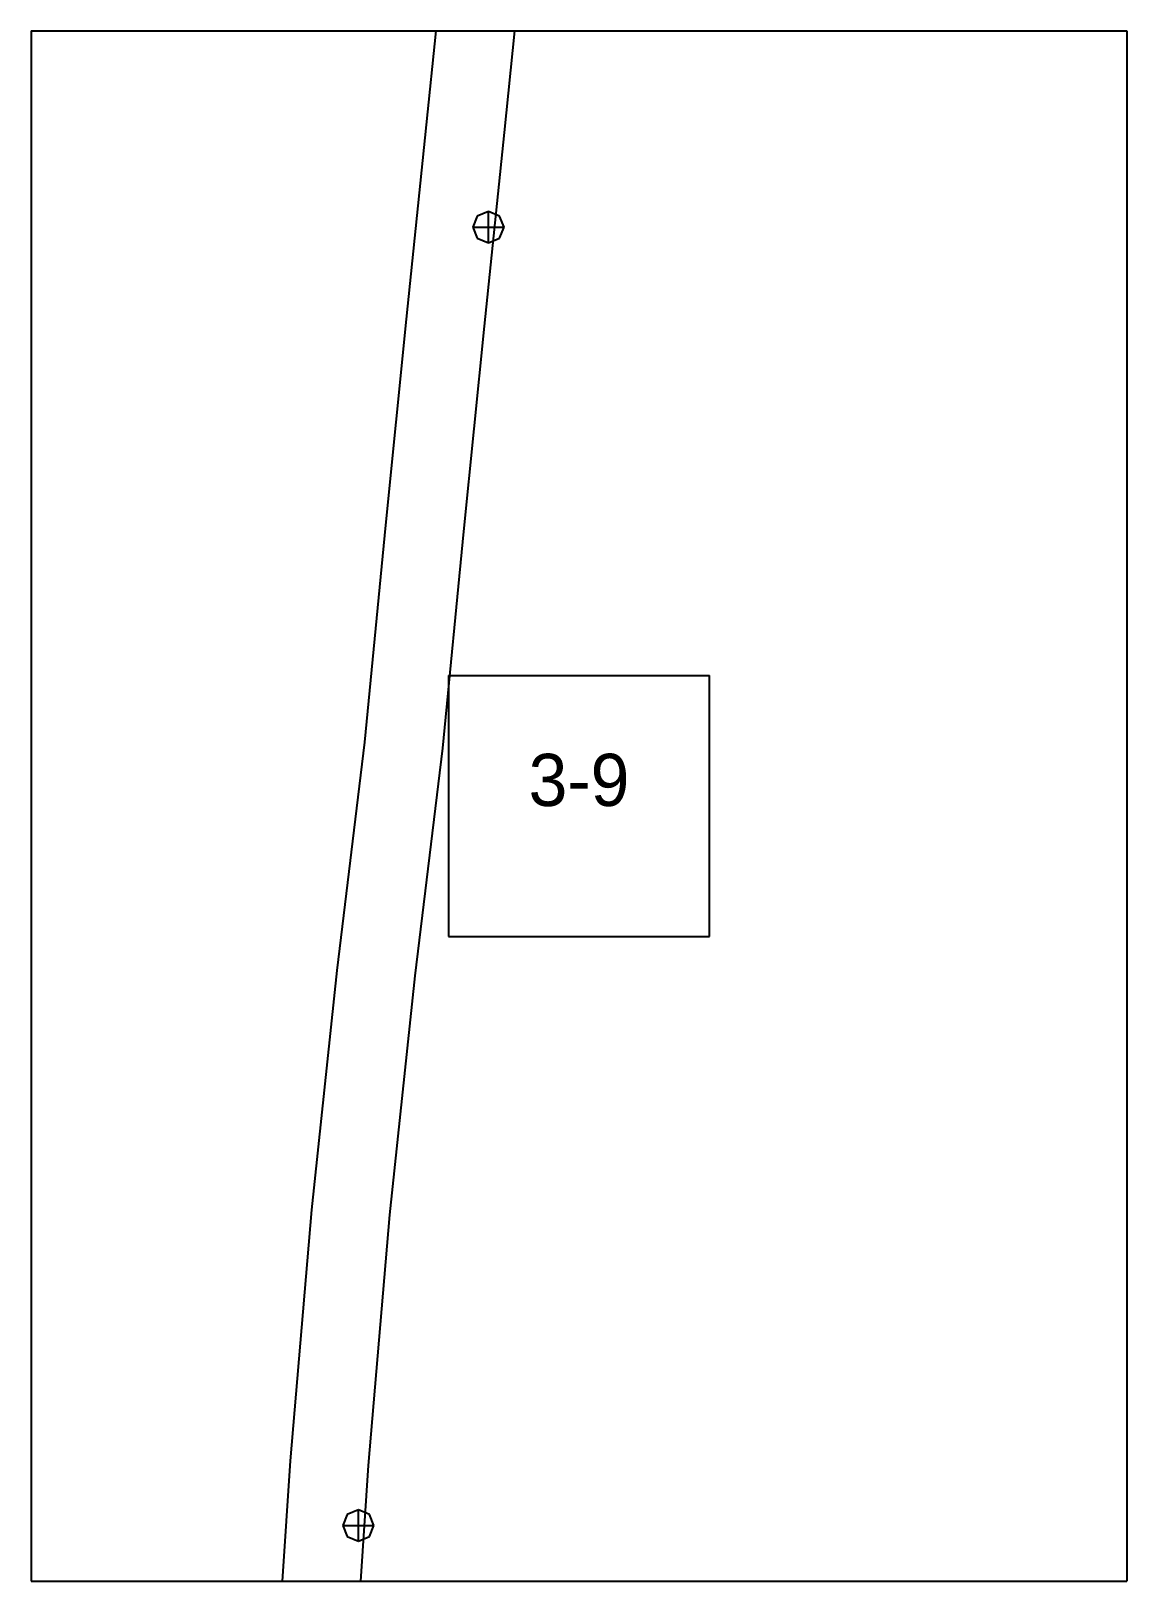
# Paper-space layout 'Plan 3-9' of a CAD drawing. Header units: metres, sheet in millimetres. Extents: x 0 to 210, y 0 to 297.
# The model-space entities are those that its viewports show. They can reach past a viewport. Long polylines and large blocks are cut down to what shows.
import ezdxf
from ezdxf.enums import TextEntityAlignment as Align

# ---------------------------------------------------------------- set-up
doc = ezdxf.new("R2010")
doc.units = ezdxf.units.M
for name, color, linetype in [('default', 7, 'Continuous'), ('TEXTLAYER', 7, 'Continuous'), ('VIEWPORTS', 7, 'Continuous')]:
    doc.layers.add(name, color=color, linetype=linetype)

msp = doc.modelspace()

# ---------------------------------------------------------------- linework, layer by layer
at = {"color": 9}
for p, q in [((1680, -297), (1680, -594)), ((1680, -297), (1680, -594)), ((1890, -297), (1890, -594)), ((1890, -297), (1890, -594)), ((1470, -594), (1680, -594)), ((1470, -594), (1680, -594)), ((1680, -594), (1890, -594)), ((1680, -594), (1680, -891)), ((1680, -594), (1890, -594)), ((1680, -594), (1680, -891)), ((1890, -594), (2100, -594)), ((1890, -594), (1890, -891)), ((1890, -594), (2100, -594)), ((1890, -594), (1890, -891)), ((1760, -717.5), (1810, -717.5)), ((1760, -717.5), (1760, -767.5)), ((1810, -767.5), (1810, -717.5)), ((1760, -767.5), (1810, -767.5)), ((1470, -891), (1680, -891)), ((1470, -891), (1680, -891)), ((1680, -891), (1890, -891)), ((1680, -891), (1680, -1188)), ((1680, -891), (1890, -891)), ((1680, -891), (1680, -1188)), ((1890, -891), (2100, -891)), ((1890, -891), (1890, -1188)), ((1890, -891), (2100, -891)), ((1890, -891), (1890, -1188))]:
    msp.add_line(p, q, dxfattribs=at)
at = {"layer": 'default', "color": 7, "linetype": 'Continuous'}
for p, q in [((1755.79, -612), (1759.38, -577.11)), ((1770.71, -613.44), (1774.3, -578.65)), ((1751.95, -649.21), (1755.79, -612)), ((1766.89, -650.56), (1770.71, -613.44)), ((1765.51, -629.47), (1764.63, -631.59)), ((1767.63, -628.59), (1765.51, -629.47)), ((1769.76, -629.47), (1767.63, -628.59)), ((1767.63, -634.59), (1767.63, -628.59)), ((1770.63, -631.59), (1769.76, -629.47)), ((1764.63, -631.59), (1765.51, -633.71)), ((1764.63, -631.59), (1770.63, -631.59)), ((1769.76, -633.71), (1770.63, -631.59)), ((1765.51, -633.71), (1767.63, -634.59)), ((1767.63, -634.59), (1769.76, -633.71)), ((1748.01, -688.66), (1751.95, -649.21)), ((1762.95, -689.91), (1766.89, -650.56)), ((1743.97, -730.3), (1748.01, -688.66)), ((1758.92, -731.45), (1762.95, -689.91)), ((1738.65, -774.01), (1743.97, -730.3)), ((1753.61, -775.06), (1758.92, -731.45)), ((1733.78, -819.9), (1738.65, -774.01)), ((1748.75, -820.85), (1753.61, -775.06)), ((1729.72, -867.97), (1733.78, -819.9)), ((1744.69, -868.89), (1748.75, -820.85)), ((1726.34, -918.22), (1729.72, -867.97)), ((1741.31, -919.1), (1744.69, -868.89)), ((1740.59, -878.24), (1739.72, -880.36)), ((1742.72, -877.36), (1740.59, -878.24)), ((1742.72, -883.36), (1742.72, -877.36)), ((1744.84, -878.24), (1742.72, -877.36)), ((1745.72, -880.36), (1744.84, -878.24)), ((1739.72, -880.36), (1740.59, -882.48)), ((1739.72, -880.36), (1745.72, -880.36)), ((1744.84, -882.48), (1745.72, -880.36)), ((1740.59, -882.48), (1742.72, -883.36)), ((1742.72, -883.36), (1744.84, -882.48))]:
    msp.add_line(p, q, dxfattribs=at)

# ---------------------------------------------------------------- texts
at = {"layer": 'TEXTLAYER', "color": 1}
msp.add_text('3-9', height=10, dxfattribs=at).set_placement((1785, -742.5), align=Align.CENTER)

psp = doc.layouts.new('Plan 3-9')

# ---------------------------------------------------------------- viewports
at = {"layer": 'VIEWPORTS'}
psp.add_viewport(center=(105, 148.5), size=(210, 297), view_center_point=(1785, -742.5), view_height=297, dxfattribs=at)

doc.saveas('drawing.dxf')
